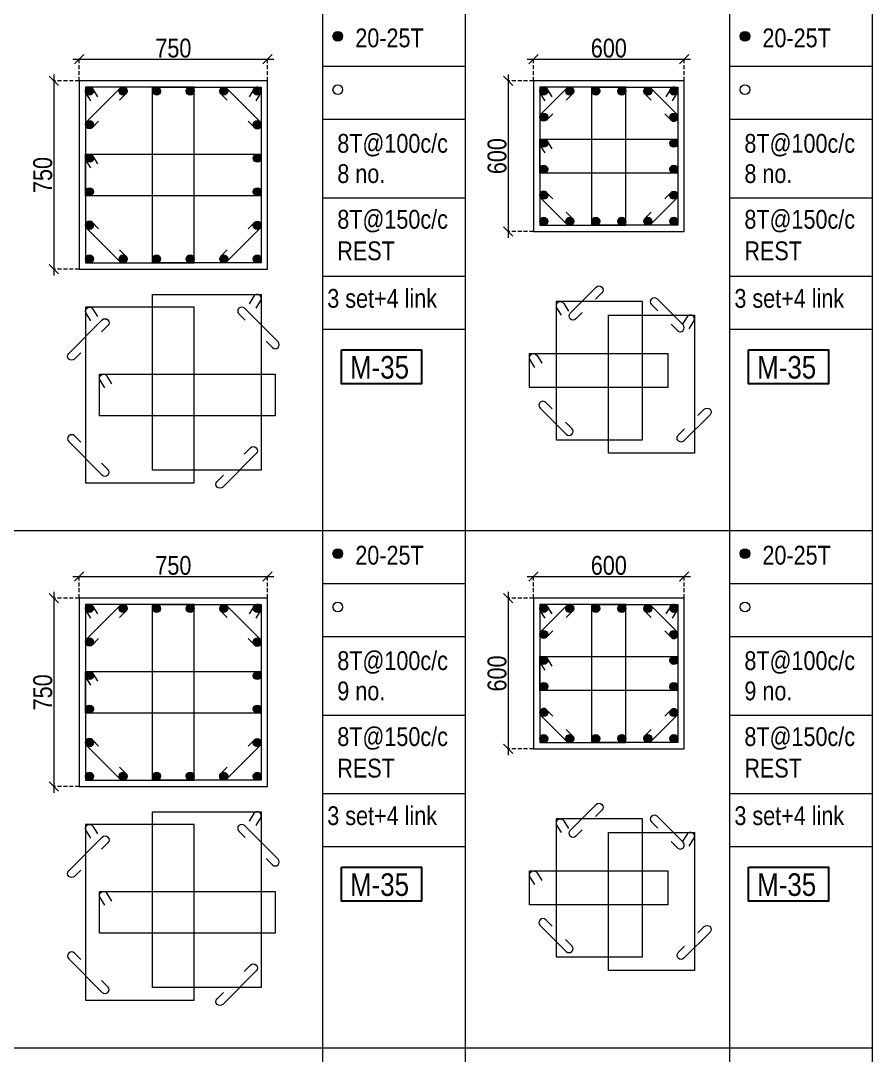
# Model space of a CAD drawing. Header units: millimetres. Extents: x 1112055 to 3390982, y -148532 to 766891.
# Drawn here: x 2653975 to 2667536, y 591624 to 608104 of the extents above; entities that cross this region are included whole.
import ezdxf
from ezdxf.enums import TextEntityAlignment as Align

# ---------------------------------------------------------------- set-up
doc = ezdxf.new("R2010")
doc.units = ezdxf.units.MM
doc.header["$PDMODE"] = 35
doc.header["$PDSIZE"] = -25
doc.linetypes.add('DASHED2', pattern=[0.375, 0.25, -0.125])
doc.linetypes.add('Hidden', pattern=[9.525, 6.35, -3.175])
for name, color, linetype, lineweight in [('B COL. SIZE DIM', 220, 'Continuous', 25), ('B COLSCH', 204, 'Continuous', 20), ('B COLUMN', 1, 'Hidden', 9), ('B STEEL', 34, 'Continuous', 15)]:
    doc.layers.add(name, color=color, linetype=linetype, lineweight=lineweight)
doc.layers.add('B TEXT', color=7, linetype='Continuous')
doc.styles.add('dim inside', font='romans.shx', dxfattribs={"width": 0.8, "height": 125})
doc.styles.add('SWINC', font='swissc.ttf')
doc.dimstyles.new('dim inside', dxfattribs={"dimtxt": 125, "dimasz": 100, "dimexe": 0, "dimexo": 0, "dimgap": 10, "dimtad": 0, "dimdec": 0, "dimzin": 0, "dimdsep": 46, "dimtxsty": 'dim inside', "dimblk": 'SMALL', "dimcen": 0.09, "dimadec": 0, "dimazin": 0, "dimtfac": 1, "dimtdec": 0, "dimtofl": 0, "dimtmove": 0, "dimatfit": 3, "dimfxl": 1, "dimtolj": 1, "dimtzin": 0, "dimarcsym": 2})

# ---------------------------------------------------------------- blocks, each defined once
blk = doc.blocks.new('_Oblique')
at = {"color": 0, "linetype": 'ByBlock', "lineweight": -2}
blk.add_line((-0.5, -0.5), (0.5, 0.5), dxfattribs=at)
blk = doc.blocks.new('*D5371')
at = {"layer": 'B COL. SIZE DIM', "color": 250, "lineweight": 9, "ltscale": 250, "transparency": 16777216}
blk.add_line((2662040, 599251), (2664640, 599251), dxfattribs=at)
at = {"layer": 'B COL. SIZE DIM', "color": 250, "linetype": 'DASHED2', "lineweight": 9, "ltscale": 250, "transparency": 16777216}
for p, q in [((2662140, 598906), (2662140, 599251)), ((2664540, 598906), (2664540, 599251))]:
    blk.add_line(p, q, dxfattribs=at)
at = {"layer": 'Defpoints', "color": 0, "lineweight": 40, "transparency": 16777216}
for p in [(2664540, 599251), (2662140, 598906), (2664540, 598906)]:
    blk.add_point(p, dxfattribs=at)
at = {"layer": 'B COL. SIZE DIM', "color": 250, "lineweight": 9, "transparency": 16777216, "xscale": 150, "yscale": 150, "zscale": 150, "rotation": 180}
blk.add_blockref('_Oblique', (2662140, 599251), dxfattribs=at)
at = {"layer": 'B COL. SIZE DIM', "color": 250, "lineweight": 9, "transparency": 16777216, "xscale": 150, "yscale": 150, "zscale": 150}
blk.add_blockref('_Oblique', (2664540, 599251), dxfattribs=at)
at = {"layer": 'B COL. SIZE DIM', "color": 6, "transparency": 16777216, "insert": (2663340, 599426), "char_height": 300, "attachment_point": 5, "style": 'SWINC'}
blk.add_mtext('\\A1;600', dxfattribs=at)
blk = doc.blocks.new('*D5372')
at = {"layer": 'B COL. SIZE DIM', "color": 250, "lineweight": 9, "ltscale": 250, "transparency": 16777216}
blk.add_line((2661736, 599006), (2661736, 596406), dxfattribs=at)
at = {"layer": 'B COL. SIZE DIM', "color": 250, "linetype": 'DASHED2', "lineweight": 9, "ltscale": 250, "transparency": 16777216}
for p, q in [((2662140, 598906), (2661736, 598906)), ((2662140, 596506), (2661736, 596506))]:
    blk.add_line(p, q, dxfattribs=at)
at = {"layer": 'Defpoints', "color": 0, "lineweight": 40, "transparency": 16777216}
for p in [(2662140, 598906), (2661736, 596506), (2662140, 596506)]:
    blk.add_point(p, dxfattribs=at)
at = {"layer": 'B COL. SIZE DIM', "color": 250, "lineweight": 9, "transparency": 16777216, "xscale": 150, "yscale": 150, "zscale": 150}
for p, rotation in [((2661736, 598906), 90), ((2661736, 596506), 270)]:
    blk.add_blockref('_Oblique', p, dxfattribs=dict(at, rotation=rotation))
at = {"layer": 'B COL. SIZE DIM', "color": 6, "transparency": 16777216, "insert": (2661561, 597706), "char_height": 300, "attachment_point": 5, "rotation": 90, "style": 'SWINC'}
blk.add_mtext('\\A1;600', dxfattribs=at)
blk = doc.blocks.new('*D5373')
at = {"layer": 'B COL. SIZE DIM', "color": 250, "lineweight": 9, "ltscale": 250, "transparency": 16777216}
blk.add_line((2662040, 607490), (2664640, 607490), dxfattribs=at)
at = {"layer": 'B COL. SIZE DIM', "color": 250, "linetype": 'DASHED2', "lineweight": 9, "ltscale": 250, "transparency": 16777216}
for p, q in [((2662140, 607146), (2662140, 607490)), ((2664540, 607146), (2664540, 607490))]:
    blk.add_line(p, q, dxfattribs=at)
at = {"layer": 'Defpoints', "color": 0, "lineweight": 40, "transparency": 16777216}
for p in [(2664540, 607490), (2662140, 607146), (2664540, 607146)]:
    blk.add_point(p, dxfattribs=at)
at = {"layer": 'B COL. SIZE DIM', "color": 250, "lineweight": 9, "transparency": 16777216, "xscale": 150, "yscale": 150, "zscale": 150, "rotation": 180}
blk.add_blockref('_Oblique', (2662140, 607490), dxfattribs=at)
at = {"layer": 'B COL. SIZE DIM', "color": 250, "lineweight": 9, "transparency": 16777216, "xscale": 150, "yscale": 150, "zscale": 150}
blk.add_blockref('_Oblique', (2664540, 607490), dxfattribs=at)
at = {"layer": 'B COL. SIZE DIM', "color": 6, "transparency": 16777216, "insert": (2663340, 607665), "char_height": 300, "attachment_point": 5, "style": 'SWINC'}
blk.add_mtext('\\A1;600', dxfattribs=at)
blk = doc.blocks.new('*D5374')
at = {"layer": 'B COL. SIZE DIM', "color": 250, "lineweight": 9, "ltscale": 250, "transparency": 16777216}
blk.add_line((2661736, 607246), (2661736, 604646), dxfattribs=at)
at = {"layer": 'B COL. SIZE DIM', "color": 250, "linetype": 'DASHED2', "lineweight": 9, "ltscale": 250, "transparency": 16777216}
for p, q in [((2662140, 607146), (2661736, 607146)), ((2662140, 604746), (2661736, 604746))]:
    blk.add_line(p, q, dxfattribs=at)
at = {"layer": 'Defpoints', "color": 0, "lineweight": 40, "transparency": 16777216}
for p in [(2662140, 607146), (2661736, 604746), (2662140, 604746)]:
    blk.add_point(p, dxfattribs=at)
at = {"layer": 'B COL. SIZE DIM', "color": 250, "lineweight": 9, "transparency": 16777216, "xscale": 150, "yscale": 150, "zscale": 150}
for p, rotation in [((2661736, 607146), 90), ((2661736, 604746), 270)]:
    blk.add_blockref('_Oblique', p, dxfattribs=dict(at, rotation=rotation))
at = {"layer": 'B COL. SIZE DIM', "color": 6, "transparency": 16777216, "insert": (2661561, 605946), "char_height": 300, "attachment_point": 5, "rotation": 90, "style": 'SWINC'}
blk.add_mtext('\\A1;600', dxfattribs=at)
blk = doc.blocks.new('*D5383')
at = {"layer": 'B COL. SIZE DIM', "color": 250, "lineweight": 9, "ltscale": 250, "transparency": 16777216}
blk.add_line((2654806, 599251), (2658006, 599251), dxfattribs=at)
at = {"layer": 'B COL. SIZE DIM', "color": 250, "linetype": 'DASHED2', "lineweight": 9, "ltscale": 250, "transparency": 16777216}
for p, q in [((2654906, 598906), (2654906, 599251)), ((2657906, 598906), (2657906, 599251))]:
    blk.add_line(p, q, dxfattribs=at)
at = {"layer": 'Defpoints', "color": 0, "lineweight": 40, "transparency": 16777216}
for p in [(2657906, 599251), (2654906, 598906), (2657906, 598906)]:
    blk.add_point(p, dxfattribs=at)
at = {"layer": 'B COL. SIZE DIM', "color": 250, "lineweight": 9, "transparency": 16777216, "xscale": 150, "yscale": 150, "zscale": 150, "rotation": 180}
blk.add_blockref('_Oblique', (2654906, 599251), dxfattribs=at)
at = {"layer": 'B COL. SIZE DIM', "color": 250, "lineweight": 9, "transparency": 16777216, "xscale": 150, "yscale": 150, "zscale": 150}
blk.add_blockref('_Oblique', (2657906, 599251), dxfattribs=at)
at = {"layer": 'B COL. SIZE DIM', "color": 6, "transparency": 16777216, "insert": (2656406, 599426), "char_height": 300, "attachment_point": 5, "style": 'SWINC'}
blk.add_mtext('\\A1;750', dxfattribs=at)
blk = doc.blocks.new('*D5384')
at = {"layer": 'B COL. SIZE DIM', "color": 250, "lineweight": 9, "ltscale": 250, "transparency": 16777216}
blk.add_line((2654502, 599006), (2654502, 595806), dxfattribs=at)
at = {"layer": 'B COL. SIZE DIM', "color": 250, "linetype": 'DASHED2', "lineweight": 9, "ltscale": 250, "transparency": 16777216}
for p, q in [((2654906, 598906), (2654502, 598906)), ((2654906, 595906), (2654502, 595906))]:
    blk.add_line(p, q, dxfattribs=at)
at = {"layer": 'Defpoints', "color": 0, "lineweight": 40, "transparency": 16777216}
for p in [(2654906, 598906), (2654502, 595906), (2654906, 595906)]:
    blk.add_point(p, dxfattribs=at)
at = {"layer": 'B COL. SIZE DIM', "color": 250, "lineweight": 9, "transparency": 16777216, "xscale": 150, "yscale": 150, "zscale": 150}
for p, rotation in [((2654502, 598906), 90), ((2654502, 595906), 270)]:
    blk.add_blockref('_Oblique', p, dxfattribs=dict(at, rotation=rotation))
at = {"layer": 'B COL. SIZE DIM', "color": 6, "transparency": 16777216, "insert": (2654327, 597406), "char_height": 300, "attachment_point": 5, "rotation": 90, "style": 'SWINC'}
blk.add_mtext('\\A1;750', dxfattribs=at)
blk = doc.blocks.new('*D5385')
at = {"layer": 'B COL. SIZE DIM', "color": 250, "lineweight": 9, "ltscale": 250, "transparency": 16777216}
blk.add_line((2654806, 607490), (2658006, 607490), dxfattribs=at)
at = {"layer": 'B COL. SIZE DIM', "color": 250, "linetype": 'DASHED2', "lineweight": 9, "ltscale": 250, "transparency": 16777216}
for p, q in [((2654906, 607146), (2654906, 607490)), ((2657906, 607146), (2657906, 607490))]:
    blk.add_line(p, q, dxfattribs=at)
at = {"layer": 'Defpoints', "color": 0, "lineweight": 40, "transparency": 16777216}
for p in [(2657906, 607490), (2654906, 607146), (2657906, 607146)]:
    blk.add_point(p, dxfattribs=at)
at = {"layer": 'B COL. SIZE DIM', "color": 250, "lineweight": 9, "transparency": 16777216, "xscale": 150, "yscale": 150, "zscale": 150, "rotation": 180}
blk.add_blockref('_Oblique', (2654906, 607490), dxfattribs=at)
at = {"layer": 'B COL. SIZE DIM', "color": 250, "lineweight": 9, "transparency": 16777216, "xscale": 150, "yscale": 150, "zscale": 150}
blk.add_blockref('_Oblique', (2657906, 607490), dxfattribs=at)
at = {"layer": 'B COL. SIZE DIM', "color": 6, "transparency": 16777216, "insert": (2656406, 607665), "char_height": 300, "attachment_point": 5, "style": 'SWINC'}
blk.add_mtext('\\A1;750', dxfattribs=at)
blk = doc.blocks.new('*D5386')
at = {"layer": 'B COL. SIZE DIM', "color": 250, "lineweight": 9, "ltscale": 250, "transparency": 16777216}
blk.add_line((2654502, 607246), (2654502, 604046), dxfattribs=at)
at = {"layer": 'B COL. SIZE DIM', "color": 250, "linetype": 'DASHED2', "lineweight": 9, "ltscale": 250, "transparency": 16777216}
for p, q in [((2654906, 607146), (2654502, 607146)), ((2654906, 604146), (2654502, 604146))]:
    blk.add_line(p, q, dxfattribs=at)
at = {"layer": 'Defpoints', "color": 0, "lineweight": 40, "transparency": 16777216}
for p in [(2654906, 607146), (2654502, 604146), (2654906, 604146)]:
    blk.add_point(p, dxfattribs=at)
at = {"layer": 'B COL. SIZE DIM', "color": 250, "lineweight": 9, "transparency": 16777216, "xscale": 150, "yscale": 150, "zscale": 150}
for p, rotation in [((2654502, 607146), 90), ((2654502, 604146), 270)]:
    blk.add_blockref('_Oblique', p, dxfattribs=dict(at, rotation=rotation))
at = {"layer": 'B COL. SIZE DIM', "color": 6, "transparency": 16777216, "insert": (2654327, 605646), "char_height": 300, "attachment_point": 5, "rotation": 90, "style": 'SWINC'}
blk.add_mtext('\\A1;750', dxfattribs=at)

msp = doc.modelspace()

# ---------------------------------------------------------------- hatches: boundary and pattern name
at = {"layer": 'B STEEL', "lineweight": 9, "ltscale": 0.5}
h = msp.add_hatch(color=34, dxfattribs=at)
edge = h.paths.add_edge_path()
edge.add_arc((2659024.6, 607854.7), 76.8, 0, 360)
h = msp.add_hatch(color=34, dxfattribs=at)
edge = h.paths.add_edge_path()
edge.add_arc((2665507.5, 607854.7), 76.8, 0, 360)
h = msp.add_hatch(color=34, dxfattribs=at)
edge = h.paths.add_edge_path()
edge.add_arc((2655070.2, 606981.5), 64, 0, 360)
at = {"layer": 'B STEEL'}
h = msp.add_hatch(color=34, dxfattribs=at)
edge = h.paths.add_edge_path()
edge.add_arc((2655604.6, 606981.5), 64, 0, 360)
h = msp.add_hatch(color=34, dxfattribs=at)
edge = h.paths.add_edge_path()
edge.add_arc((2656139, 606981.5), 64, 0, 360)
h = msp.add_hatch(color=34, dxfattribs=at)
edge = h.paths.add_edge_path()
edge.add_arc((2656673.4, 606981.5), 64, 0, 360)
h = msp.add_hatch(color=34, dxfattribs=at)
edge = h.paths.add_edge_path()
edge.add_arc((2657207.8, 606981.5), 64, 0, 360)
at = {"layer": 'B STEEL', "lineweight": 9, "ltscale": 0.5}
h = msp.add_hatch(color=34, dxfattribs=at)
edge = h.paths.add_edge_path()
edge.add_arc((2657742.2, 606981.5), 64, 180, 540, ccw=False)
h = msp.add_hatch(color=34, dxfattribs=at)
edge = h.paths.add_edge_path()
edge.add_arc((2662303.7, 606981.5), 64, 0, 360)
h = msp.add_hatch(color=34, dxfattribs=at)
edge = h.paths.add_edge_path()
edge.add_arc((2662718.1, 606981.5), 64, 180, 540, ccw=False)
at = {"layer": 'B STEEL'}
h = msp.add_hatch(color=34, dxfattribs=at)
edge = h.paths.add_edge_path()
edge.add_arc((2663132.5, 606981.5), 64, 0, 360)
h = msp.add_hatch(color=34, dxfattribs=at)
edge = h.paths.add_edge_path()
edge.add_arc((2663546.9, 606981.5), 64, 0, 360)
at = {"layer": 'B STEEL', "lineweight": 9, "ltscale": 0.5}
h = msp.add_hatch(color=34, dxfattribs=at)
edge = h.paths.add_edge_path()
edge.add_arc((2663961.3, 606981.5), 64, 180, 540, ccw=False)
h = msp.add_hatch(color=34, dxfattribs=at)
edge = h.paths.add_edge_path()
edge.add_arc((2664375.7, 606981.5), 64, 180, 540, ccw=False)
h = msp.add_hatch(color=34, dxfattribs=at)
edge = h.paths.add_edge_path()
edge.add_arc((2662303.7, 606567.1), 64, 0, 360)
h = msp.add_hatch(color=34, dxfattribs=at)
edge = h.paths.add_edge_path()
edge.add_arc((2664375.7, 606567.1), 64, 180, 540, ccw=False)
at = {"layer": 'B STEEL'}
h = msp.add_hatch(color=34, dxfattribs=at)
edge = h.paths.add_edge_path()
edge.add_arc((2655070.2, 606447.1), 64, 0, 360)
h = msp.add_hatch(color=34, dxfattribs=at)
edge = h.paths.add_edge_path()
edge.add_arc((2657742.2, 606447.1), 64, 0, 360)
h = msp.add_hatch(color=34, dxfattribs=at)
edge = h.paths.add_edge_path()
edge.add_arc((2662303.7, 606152.7), 64, 0, 360)
h = msp.add_hatch(color=34, dxfattribs=at)
edge = h.paths.add_edge_path()
edge.add_arc((2664375.7, 606152.7), 64, 0, 360)
h = msp.add_hatch(color=34, dxfattribs=at)
edge = h.paths.add_edge_path()
edge.add_arc((2655070.2, 605912.7), 64, 0, 360)
h = msp.add_hatch(color=34, dxfattribs=at)
edge = h.paths.add_edge_path()
edge.add_arc((2657742.2, 605912.7), 64, 0, 360)
h = msp.add_hatch(color=34, dxfattribs=at)
edge = h.paths.add_edge_path()
edge.add_arc((2662303.7, 605738.3), 64, 0, 360)
h = msp.add_hatch(color=34, dxfattribs=at)
edge = h.paths.add_edge_path()
edge.add_arc((2664375.7, 605738.3), 64, 0, 360)
h = msp.add_hatch(color=34, dxfattribs=at)
edge = h.paths.add_edge_path()
edge.add_arc((2655070.2, 605378.3), 64, 0, 360)
h = msp.add_hatch(color=34, dxfattribs=at)
edge = h.paths.add_edge_path()
edge.add_arc((2657742.2, 605378.3), 64, 0, 360)
at = {"layer": 'B STEEL', "lineweight": 9, "ltscale": 0.5}
h = msp.add_hatch(color=34, dxfattribs=at)
edge = h.paths.add_edge_path()
edge.add_arc((2662303.7, 605323.9), 64, 0, 360)
h = msp.add_hatch(color=34, dxfattribs=at)
edge = h.paths.add_edge_path()
edge.add_arc((2664375.7, 605323.9), 64, 180, 540, ccw=False)
h = msp.add_hatch(color=34, dxfattribs=at)
edge = h.paths.add_edge_path()
edge.add_arc((2662303.7, 604909.5), 64, 0, 360, ccw=False)
h = msp.add_hatch(color=34, dxfattribs=at)
edge = h.paths.add_edge_path()
edge.add_arc((2662718.1, 604909.5), 64, -180, 180)
at = {"layer": 'B STEEL'}
h = msp.add_hatch(color=34, dxfattribs=at)
edge = h.paths.add_edge_path()
edge.add_arc((2663132.5, 604909.5), 64, 0, 360)
h = msp.add_hatch(color=34, dxfattribs=at)
edge = h.paths.add_edge_path()
edge.add_arc((2663546.9, 604909.5), 64, 0, 360)
at = {"layer": 'B STEEL', "lineweight": 9, "ltscale": 0.5}
h = msp.add_hatch(color=34, dxfattribs=at)
edge = h.paths.add_edge_path()
edge.add_arc((2663961.3, 604909.5), 64, -180, 180)
h = msp.add_hatch(color=34, dxfattribs=at)
edge = h.paths.add_edge_path()
edge.add_arc((2664375.7, 604909.5), 64, -180, 180)
at = {"layer": 'B STEEL'}
h = msp.add_hatch(color=34, dxfattribs=at)
edge = h.paths.add_edge_path()
edge.add_arc((2655070.2, 604843.9), 64, 0, 360)
h = msp.add_hatch(color=34, dxfattribs=at)
edge = h.paths.add_edge_path()
edge.add_arc((2657742.2, 604843.9), 64, 0, 360)
at = {"layer": 'B STEEL', "lineweight": 9, "ltscale": 0.5}
h = msp.add_hatch(color=34, dxfattribs=at)
edge = h.paths.add_edge_path()
edge.add_arc((2655070.2, 604309.5), 64, 0, 360, ccw=False)
at = {"layer": 'B STEEL'}
h = msp.add_hatch(color=34, dxfattribs=at)
edge = h.paths.add_edge_path()
edge.add_arc((2655604.6, 604309.5), 64, 0, 360)
h = msp.add_hatch(color=34, dxfattribs=at)
edge = h.paths.add_edge_path()
edge.add_arc((2656139, 604309.5), 64, 0, 360)
h = msp.add_hatch(color=34, dxfattribs=at)
edge = h.paths.add_edge_path()
edge.add_arc((2656673.4, 604309.5), 64, 0, 360)
h = msp.add_hatch(color=34, dxfattribs=at)
edge = h.paths.add_edge_path()
edge.add_arc((2657207.8, 604309.5), 64, 0, 360)
at = {"layer": 'B STEEL', "lineweight": 9, "ltscale": 0.5}
h = msp.add_hatch(color=34, dxfattribs=at)
edge = h.paths.add_edge_path()
edge.add_arc((2657742.2, 604309.5), 64, -180, 180)
h = msp.add_hatch(color=34, dxfattribs=at)
edge = h.paths.add_edge_path()
edge.add_arc((2659024.6, 599614.8), 76.8, 0, 360)
h = msp.add_hatch(color=34, dxfattribs=at)
edge = h.paths.add_edge_path()
edge.add_arc((2665507.5, 599614.8), 76.8, 0, 360)
h = msp.add_hatch(color=34, dxfattribs=at)
edge = h.paths.add_edge_path()
edge.add_arc((2655070.2, 598741.7), 64, 0, 360)
at = {"layer": 'B STEEL'}
h = msp.add_hatch(color=34, dxfattribs=at)
edge = h.paths.add_edge_path()
edge.add_arc((2655604.6, 598741.7), 64, 0, 360)
h = msp.add_hatch(color=34, dxfattribs=at)
edge = h.paths.add_edge_path()
edge.add_arc((2656139, 598741.7), 64, 0, 360)
h = msp.add_hatch(color=34, dxfattribs=at)
edge = h.paths.add_edge_path()
edge.add_arc((2656673.4, 598741.7), 64, 0, 360)
h = msp.add_hatch(color=34, dxfattribs=at)
edge = h.paths.add_edge_path()
edge.add_arc((2657207.8, 598741.7), 64, 0, 360)
at = {"layer": 'B STEEL', "lineweight": 9, "ltscale": 0.5}
h = msp.add_hatch(color=34, dxfattribs=at)
edge = h.paths.add_edge_path()
edge.add_arc((2657742.2, 598741.7), 64, 180, 540, ccw=False)
h = msp.add_hatch(color=34, dxfattribs=at)
edge = h.paths.add_edge_path()
edge.add_arc((2662303.7, 598741.7), 64, 0, 360)
h = msp.add_hatch(color=34, dxfattribs=at)
edge = h.paths.add_edge_path()
edge.add_arc((2662718.1, 598741.7), 64, 180, 540, ccw=False)
at = {"layer": 'B STEEL'}
h = msp.add_hatch(color=34, dxfattribs=at)
edge = h.paths.add_edge_path()
edge.add_arc((2663132.5, 598741.7), 64, 0, 360)
h = msp.add_hatch(color=34, dxfattribs=at)
edge = h.paths.add_edge_path()
edge.add_arc((2663546.9, 598741.7), 64, 0, 360)
at = {"layer": 'B STEEL', "lineweight": 9, "ltscale": 0.5}
h = msp.add_hatch(color=34, dxfattribs=at)
edge = h.paths.add_edge_path()
edge.add_arc((2663961.3, 598741.7), 64, 180, 540, ccw=False)
h = msp.add_hatch(color=34, dxfattribs=at)
edge = h.paths.add_edge_path()
edge.add_arc((2664375.7, 598741.7), 64, 180, 540, ccw=False)
h = msp.add_hatch(color=34, dxfattribs=at)
edge = h.paths.add_edge_path()
edge.add_arc((2662303.7, 598327.3), 64, 0, 360)
h = msp.add_hatch(color=34, dxfattribs=at)
edge = h.paths.add_edge_path()
edge.add_arc((2664375.7, 598327.3), 64, 180, 540, ccw=False)
at = {"layer": 'B STEEL'}
h = msp.add_hatch(color=34, dxfattribs=at)
edge = h.paths.add_edge_path()
edge.add_arc((2655070.2, 598207.3), 64, 0, 360)
h = msp.add_hatch(color=34, dxfattribs=at)
edge = h.paths.add_edge_path()
edge.add_arc((2657742.2, 598207.3), 64, 0, 360)
h = msp.add_hatch(color=34, dxfattribs=at)
edge = h.paths.add_edge_path()
edge.add_arc((2662303.7, 597912.9), 64, 0, 360)
h = msp.add_hatch(color=34, dxfattribs=at)
edge = h.paths.add_edge_path()
edge.add_arc((2664375.7, 597912.9), 64, 0, 360)
h = msp.add_hatch(color=34, dxfattribs=at)
edge = h.paths.add_edge_path()
edge.add_arc((2655070.2, 597672.9), 64, 0, 360)
h = msp.add_hatch(color=34, dxfattribs=at)
edge = h.paths.add_edge_path()
edge.add_arc((2657742.2, 597672.9), 64, 0, 360)
h = msp.add_hatch(color=34, dxfattribs=at)
edge = h.paths.add_edge_path()
edge.add_arc((2662303.7, 597498.5), 64, 0, 360)
h = msp.add_hatch(color=34, dxfattribs=at)
edge = h.paths.add_edge_path()
edge.add_arc((2664375.7, 597498.5), 64, 0, 360)
h = msp.add_hatch(color=34, dxfattribs=at)
edge = h.paths.add_edge_path()
edge.add_arc((2655070.2, 597138.5), 64, 0, 360)
h = msp.add_hatch(color=34, dxfattribs=at)
edge = h.paths.add_edge_path()
edge.add_arc((2657742.2, 597138.5), 64, 0, 360)
at = {"layer": 'B STEEL', "lineweight": 9, "ltscale": 0.5}
h = msp.add_hatch(color=34, dxfattribs=at)
edge = h.paths.add_edge_path()
edge.add_arc((2662303.7, 597084.1), 64, 0, 360)
h = msp.add_hatch(color=34, dxfattribs=at)
edge = h.paths.add_edge_path()
edge.add_arc((2664375.7, 597084.1), 64, 180, 540, ccw=False)
h = msp.add_hatch(color=34, dxfattribs=at)
edge = h.paths.add_edge_path()
edge.add_arc((2662303.7, 596669.7), 64, 0, 360, ccw=False)
h = msp.add_hatch(color=34, dxfattribs=at)
edge = h.paths.add_edge_path()
edge.add_arc((2662718.1, 596669.7), 64, -180, 180)
at = {"layer": 'B STEEL'}
h = msp.add_hatch(color=34, dxfattribs=at)
edge = h.paths.add_edge_path()
edge.add_arc((2663132.5, 596669.7), 64, 0, 360)
h = msp.add_hatch(color=34, dxfattribs=at)
edge = h.paths.add_edge_path()
edge.add_arc((2663546.9, 596669.7), 64, 0, 360)
at = {"layer": 'B STEEL', "lineweight": 9, "ltscale": 0.5}
h = msp.add_hatch(color=34, dxfattribs=at)
edge = h.paths.add_edge_path()
edge.add_arc((2663961.3, 596669.7), 64, -180, 180)
h = msp.add_hatch(color=34, dxfattribs=at)
edge = h.paths.add_edge_path()
edge.add_arc((2664375.7, 596669.7), 64, -180, 180)
at = {"layer": 'B STEEL'}
h = msp.add_hatch(color=34, dxfattribs=at)
edge = h.paths.add_edge_path()
edge.add_arc((2655070.2, 596604.1), 64, 0, 360)
h = msp.add_hatch(color=34, dxfattribs=at)
edge = h.paths.add_edge_path()
edge.add_arc((2657742.2, 596604.1), 64, 0, 360)
at = {"layer": 'B STEEL', "lineweight": 9, "ltscale": 0.5}
h = msp.add_hatch(color=34, dxfattribs=at)
edge = h.paths.add_edge_path()
edge.add_arc((2655070.2, 596069.7), 64, 0, 360, ccw=False)
at = {"layer": 'B STEEL'}
h = msp.add_hatch(color=34, dxfattribs=at)
edge = h.paths.add_edge_path()
edge.add_arc((2655604.6, 596069.7), 64, 0, 360)
h = msp.add_hatch(color=34, dxfattribs=at)
edge = h.paths.add_edge_path()
edge.add_arc((2656139, 596069.7), 64, 0, 360)
h = msp.add_hatch(color=34, dxfattribs=at)
edge = h.paths.add_edge_path()
edge.add_arc((2656673.4, 596069.7), 64, 0, 360)
h = msp.add_hatch(color=34, dxfattribs=at)
edge = h.paths.add_edge_path()
edge.add_arc((2657207.8, 596069.7), 64, 0, 360)
at = {"layer": 'B STEEL', "lineweight": 9, "ltscale": 0.5}
h = msp.add_hatch(color=34, dxfattribs=at)
edge = h.paths.add_edge_path()
edge.add_arc((2657742.2, 596069.7), 64, -180, 180)

# ---------------------------------------------------------------- linework, layer by layer
at = {"layer": 'B COLSCH', "color": 250, "lineweight": 0}
for p, q in [((2667535.6, 650741.2), (2667535.6, 574628.3)), ((2661052.7, 649422.2), (2661052.7, 574628.3)), ((2658778.3, 641182.4), (2658778.3, 583503.5)), ((2665261.2, 641182.4), (2665261.2, 583503.5)), ((2658778.3, 607378), (2661052.7, 607378)), ((2665261.2, 607378), (2667535.6, 607378)), ((2658778.3, 606533), (2661052.7, 606533)), ((2665261.2, 606533), (2667535.6, 606533)), ((2658778.3, 605283.2), (2661052.7, 605283.2)), ((2665261.2, 605283.2), (2667535.6, 605283.2)), ((2658778.3, 604033.5), (2661052.7, 604033.5)), ((2665261.2, 604033.5), (2667535.6, 604033.5)), ((2658778.3, 603188.5), (2661052.7, 603188.5)), ((2665261.2, 603188.5), (2667535.6, 603188.5)), ((2487307.1, 599983.1), (2667535.6, 599983.1)), ((2658778.3, 599138.2), (2661052.7, 599138.2)), ((2665261.2, 599138.2), (2667535.6, 599138.2)), ((2658778.3, 598293.2), (2661052.7, 598293.2)), ((2665261.2, 598293.2), (2667535.6, 598293.2)), ((2658778.3, 597043.4), (2661052.7, 597043.4)), ((2665261.2, 597043.4), (2667535.6, 597043.4)), ((2658778.3, 595793.6), (2661052.7, 595793.6)), ((2665261.2, 595793.6), (2667535.6, 595793.6)), ((2658778.3, 594948.6), (2661052.7, 594948.6)), ((2665261.2, 594948.6), (2667535.6, 594948.6)), ((2487307.1, 591743.3), (2667535.6, 591743.3))]:
    msp.add_line(p, q, dxfattribs=at)
at = {"layer": 'B COLUMN', "color": 1, "linetype": 'ByBlock', "lineweight": 20}
for points in [[(2654906.2, 604145.5), (2657906.2, 604145.5), (2657906.2, 607145.5), (2654906.2, 607145.5)], [(2662139.7, 604745.5), (2664539.7, 604745.5), (2664539.7, 607145.5), (2662139.7, 607145.5)], [(2654906.2, 595905.7), (2657906.2, 595905.7), (2657906.2, 598905.7), (2654906.2, 598905.7)], [(2662139.7, 596505.7), (2664539.7, 596505.7), (2664539.7, 598905.7), (2662139.7, 598905.7)]]:
    msp.add_lwpolyline(points, close=True, dxfattribs=at)
at = {"layer": 'B STEEL', "color": 34, "lineweight": 9, "ltscale": 0.5}
for points in [[(2655006.2, 604245.5), (2656737.4, 604245.5), (2656737.4, 607045.5), (2655006.2, 607045.5)], [(2657806.2, 604245.5), (2656075, 604245.5), (2656075, 607045.5), (2657806.2, 607045.5)], [(2662239.7, 604845.5), (2663610.9, 604845.5), (2663610.9, 607045.5), (2662239.7, 607045.5)], [(2664439.7, 604845.5), (2663068.5, 604845.5), (2663068.5, 607045.5), (2664439.7, 607045.5)], [(2662239.7, 606216.7), (2664439.7, 606216.7), (2664439.7, 605674.3), (2662239.7, 605674.3)], [(2655006.2, 605976.7), (2657806.2, 605976.7), (2657806.2, 605314.3), (2655006.2, 605314.3)], [(2657806.2, 600944.3), (2656075, 600944.3), (2656075, 603744.3), (2657806.2, 603744.3)], [(2655006.2, 600741.9), (2656737.4, 600741.9), (2656737.4, 603541.9), (2655006.2, 603541.9)], [(2662503.7, 601429.9), (2663874.9, 601429.9), (2663874.9, 603629.9), (2662503.7, 603629.9)], [(2664703.7, 601215.4), (2663332.5, 601215.4), (2663332.5, 603415.4), (2664703.7, 603415.4)], [(2662077.8, 602801.2), (2664277.8, 602801.2), (2664277.8, 602258.7), (2662077.8, 602258.7)], [(2655229.3, 602473.2), (2658029.3, 602473.2), (2658029.3, 601810.7), (2655229.3, 601810.7)], [(2655006.2, 596005.7), (2656737.4, 596005.7), (2656737.4, 598805.7), (2655006.2, 598805.7)], [(2657806.2, 596005.7), (2656075, 596005.7), (2656075, 598805.7), (2657806.2, 598805.7)], [(2662239.7, 596605.7), (2663610.9, 596605.7), (2663610.9, 598805.7), (2662239.7, 598805.7)], [(2664439.7, 596605.7), (2663068.5, 596605.7), (2663068.5, 598805.7), (2664439.7, 598805.7)], [(2662239.7, 597976.9), (2664439.7, 597976.9), (2664439.7, 597434.5), (2662239.7, 597434.5)], [(2655006.2, 597736.9), (2657806.2, 597736.9), (2657806.2, 597074.5), (2655006.2, 597074.5)], [(2657806.2, 592704.5), (2656075, 592704.5), (2656075, 595504.5), (2657806.2, 595504.5)], [(2655006.2, 592502.1), (2656737.4, 592502.1), (2656737.4, 595302.1), (2655006.2, 595302.1)], [(2662503.7, 593190.1), (2663874.9, 593190.1), (2663874.9, 595390.1), (2662503.7, 595390.1)], [(2664703.7, 592975.5), (2663332.5, 592975.5), (2663332.5, 595175.5), (2664703.7, 595175.5)], [(2662077.8, 594561.3), (2664277.8, 594561.3), (2664277.8, 594018.9), (2662077.8, 594018.9)], [(2655229.3, 594233.3), (2658029.3, 594233.3), (2658029.3, 593570.9), (2655229.3, 593570.9)]]:
    msp.add_lwpolyline(points, close=True, dxfattribs=at)
for points in [[(2655090.4, 606826.5), (2655015.7, 606947.9, -1), (2655124.7, 607015.1), (2655199.5, 606893.6)], [(2655216.3, 606502.7), (2655115.5, 606401.8, -1), (2655024.9, 606492.4), (2655559.3, 607026.8, -1), (2655649.9, 606936.2), (2655549, 606835.4)], [(2657596, 606502.7), (2657696.9, 606401.8, 1), (2657787.4, 606492.4), (2657253, 607026.8, 1), (2657162.5, 606936.2), (2657263.4, 606835.4)], [(2657721.9, 606826.5), (2657796.7, 606947.9, 1), (2657687.6, 607015.1), (2657612.9, 606893.6)], [(2662324, 606826.5), (2662249.2, 606947.9, -1), (2662358.3, 607015.1), (2662433, 606893.6)], [(2662449.9, 606622.7), (2662349, 606521.8, -1), (2662258.5, 606612.4), (2662672.9, 607026.8, -1), (2662763.4, 606936.2), (2662662.5, 606835.4)], [(2664229.6, 606622.7), (2664330.4, 606521.8, 1), (2664421, 606612.4), (2664006.6, 607026.8, 1), (2663916, 606936.2), (2664016.9, 606835.4)], [(2664355.5, 606826.5), (2664430.2, 606947.9, 1), (2664321.2, 607015.1), (2664246.4, 606893.6)], [(2662324, 605997.7), (2662249.2, 606119.2, -1), (2662358.3, 606186.3), (2662433, 606064.8)], [(2655090.4, 605757.7), (2655015.7, 605879.2, -1), (2655124.7, 605946.3), (2655199.5, 605824.8)], [(2662449.9, 605268.3), (2662349, 605369.2, 1), (2662258.5, 605278.7), (2662672.9, 604864.3, 1), (2662763.4, 604954.8), (2662662.5, 605055.7)], [(2664229.6, 605268.3), (2664330.4, 605369.2, -1), (2664421, 605278.7), (2664006.6, 604864.3, -1), (2663916, 604954.8), (2664016.9, 605055.7)], [(2655216.3, 604788.3), (2655115.5, 604889.2, 1), (2655024.9, 604798.7), (2655559.3, 604264.3, 1), (2655649.9, 604354.8), (2655549, 604455.7)], [(2657596, 604788.3), (2657696.9, 604889.2, -1), (2657787.4, 604798.7), (2657253, 604264.3, -1), (2657162.5, 604354.8), (2657263.4, 604455.7)], [(2662916.8, 603455.4), (2662816, 603354.5, -1), (2662725.4, 603445), (2663139.8, 603859.4, -1), (2663230.3, 603768.9), (2663129.5, 603668)], [(2657721.9, 603525.3), (2657796.7, 603646.7, 1), (2657687.6, 603713.9), (2657612.9, 603592.4)], [(2664331.4, 603267.9), (2664432.3, 603167, 1), (2664522.8, 603257.5), (2664108.5, 603671.9, 1), (2664017.9, 603581.4), (2664118.8, 603480.5)], [(2655090.4, 603322.9), (2655015.7, 603444.4, -1), (2655124.7, 603511.5), (2655199.5, 603390)], [(2657882, 602999.1), (2657982.8, 602898.3, 1), (2658073.4, 602988.8), (2657539, 603523.2, 1), (2657448.5, 603432.7), (2657549.3, 603331.8)], [(2662588, 603410.9), (2662513.2, 603532.4, -1), (2662622.3, 603599.5), (2662697, 603478)], [(2654930.4, 602814.6), (2654829.5, 602713.7, -1), (2654739, 602804.2), (2655273.4, 603338.6, -1), (2655363.9, 603248.1), (2655263.1, 603147.2)], [(2664619.5, 603196.3), (2664694.2, 603317.8, 1), (2664585.2, 603384.9), (2664510.4, 603263.4)], [(2662162.1, 602582.1), (2662087.3, 602703.6, -1), (2662196.3, 602770.7), (2662271.1, 602649.2)], [(2655313.6, 602254.1), (2655238.8, 602375.6, -1), (2655347.9, 602442.7), (2655422.6, 602321.2)], [(2662437.7, 601921.7), (2662336.8, 602022.6, 1), (2662246.3, 601932), (2662660.7, 601517.7, 1), (2662751.2, 601608.2), (2662650.4, 601709.1)], [(2664760, 601813.8), (2664860.8, 601914.7, -1), (2664951.4, 601824.1), (2664537, 601409.7, -1), (2664446.5, 601500.3), (2664547.3, 601601.1)], [(2654930.4, 601390.3), (2654829.5, 601491.1, 1), (2654739, 601400.6), (2655273.4, 600866.2, 1), (2655363.9, 600956.7), (2655263.1, 601057.6)], [(2657534.5, 601199.2), (2657635.4, 601300, -1), (2657725.9, 601209.5), (2657191.6, 600675.1, -1), (2657101, 600765.6), (2657201.9, 600866.5)], [(2655090.4, 598586.6), (2655015.7, 598708.1, -1), (2655124.7, 598775.2), (2655199.5, 598653.7)], [(2655216.3, 598262.9), (2655115.5, 598162, -1), (2655024.9, 598252.5), (2655559.3, 598786.9, -1), (2655649.9, 598696.4), (2655549, 598595.5)], [(2657596, 598262.9), (2657696.9, 598162, 1), (2657787.4, 598252.5), (2657253, 598786.9, 1), (2657162.5, 598696.4), (2657263.4, 598595.5)], [(2657721.9, 598586.6), (2657796.7, 598708.1, 1), (2657687.6, 598775.2), (2657612.9, 598653.7)], [(2662324, 598586.6), (2662249.2, 598708.1, -1), (2662358.3, 598775.2), (2662433, 598653.7)], [(2662449.9, 598382.9), (2662349, 598282, -1), (2662258.5, 598372.5), (2662672.9, 598786.9, -1), (2662763.4, 598696.4), (2662662.5, 598595.5)], [(2664229.6, 598382.9), (2664330.4, 598282, 1), (2664421, 598372.5), (2664006.6, 598786.9, 1), (2663916, 598696.4), (2664016.9, 598595.5)], [(2664355.5, 598586.6), (2664430.2, 598708.1, 1), (2664321.2, 598775.2), (2664246.4, 598653.7)], [(2662324, 597757.8), (2662249.2, 597879.3, -1), (2662358.3, 597946.4), (2662433, 597824.9)], [(2655090.4, 597517.8), (2655015.7, 597639.3, -1), (2655124.7, 597706.4), (2655199.5, 597584.9)], [(2662449.9, 597028.5), (2662349, 597129.4, 1), (2662258.5, 597038.8), (2662672.9, 596624.4, 1), (2662763.4, 596715), (2662662.5, 596815.8)], [(2664229.6, 597028.5), (2664330.4, 597129.4, -1), (2664421, 597038.8), (2664006.6, 596624.4, -1), (2663916, 596715), (2664016.9, 596815.8)], [(2655216.3, 596548.5), (2655115.5, 596649.4, 1), (2655024.9, 596558.8), (2655559.3, 596024.4, 1), (2655649.9, 596115), (2655549, 596215.8)], [(2657596, 596548.5), (2657696.9, 596649.4, -1), (2657787.4, 596558.8), (2657253, 596024.4, -1), (2657162.5, 596115), (2657263.4, 596215.8)], [(2662916.8, 595215.5), (2662816, 595114.7, -1), (2662725.4, 595205.2), (2663139.8, 595619.6, -1), (2663230.3, 595529), (2663129.5, 595428.2)], [(2657721.9, 595285.4), (2657796.7, 595406.9, 1), (2657687.6, 595474), (2657612.9, 595352.5)], [(2664331.4, 595028), (2664432.3, 594927.1, 1), (2664522.8, 595017.7), (2664108.5, 595432.1, 1), (2664017.9, 595341.5), (2664118.8, 595240.7)], [(2655090.4, 595083), (2655015.7, 595204.5, -1), (2655124.7, 595271.6), (2655199.5, 595150.2)], [(2657882, 594759.3), (2657982.8, 594658.4, 1), (2658073.4, 594749), (2657539, 595283.3, 1), (2657448.5, 595192.8), (2657549.3, 595091.9)], [(2662588, 595171), (2662513.2, 595292.5, -1), (2662622.3, 595359.6), (2662697, 595238.1)], [(2654930.4, 594574.7), (2654829.5, 594473.8, -1), (2654739, 594564.4), (2655273.4, 595098.8, -1), (2655363.9, 595008.2), (2655263.1, 594907.4)], [(2664619.5, 594956.5), (2664694.2, 595077.9, 1), (2664585.2, 595145), (2664510.4, 595023.6)], [(2662162.1, 594342.3), (2662087.3, 594463.7, -1), (2662196.3, 594530.8), (2662271.1, 594409.4)], [(2655313.6, 594014.3), (2655238.8, 594135.7, -1), (2655347.9, 594202.9), (2655422.6, 594081.4)], [(2662437.7, 593681.9), (2662336.8, 593782.7, 1), (2662246.3, 593692.2), (2662660.7, 593277.8, 1), (2662751.2, 593368.3), (2662650.4, 593469.2)], [(2664760, 593574), (2664860.8, 593674.8, -1), (2664951.4, 593584.3), (2664537, 593169.9, -1), (2664446.5, 593260.4), (2664547.3, 593361.3)], [(2654930.4, 593150.4), (2654829.5, 593251.3, 1), (2654739, 593160.7), (2655273.4, 592626.4, 1), (2655363.9, 592716.9), (2655263.1, 592817.8)], [(2657534.5, 592959.3), (2657635.4, 593060.2, -1), (2657725.9, 592969.6), (2657191.6, 592435.2, -1), (2657101, 592525.8), (2657201.9, 592626.6)]]:
    msp.add_lwpolyline(points, format="xyb", dxfattribs=at)
for centre, radius in [((2659024.6, 607854.7), 76.8), ((2665507.5, 607854.7), 76.8), ((2655070.2, 606981.5), 64), ((2655604.6, 606981.5), 64), ((2656139, 606981.5), 64), ((2656673.4, 606981.5), 64), ((2657207.8, 606981.5), 64), ((2657742.2, 606981.5), 64), ((2659024.6, 607004.4), 76.8), ((2662303.7, 606981.5), 64), ((2662718.1, 606981.5), 64), ((2663132.5, 606981.5), 64), ((2663546.9, 606981.5), 64), ((2663961.3, 606981.5), 64), ((2664375.7, 606981.5), 64), ((2665507.5, 607004.4), 76.8), ((2662303.7, 606567.1), 64), ((2664375.7, 606567.1), 64), ((2655070.2, 606447.1), 64), ((2657742.2, 606447.1), 64), ((2662303.7, 606152.7), 64), ((2664375.7, 606152.7), 64), ((2655070.2, 605912.7), 64), ((2657742.2, 605912.7), 64), ((2662303.7, 605738.3), 64), ((2664375.7, 605738.3), 64), ((2655070.2, 605378.3), 64), ((2657742.2, 605378.3), 64), ((2662303.7, 605323.9), 64), ((2664375.7, 605323.9), 64), ((2662303.7, 604909.5), 64), ((2662718.1, 604909.5), 64), ((2663132.5, 604909.5), 64), ((2663546.9, 604909.5), 64), ((2663961.3, 604909.5), 64), ((2664375.7, 604909.5), 64), ((2655070.2, 604843.9), 64), ((2657742.2, 604843.9), 64), ((2655070.2, 604309.5), 64), ((2655604.6, 604309.5), 64), ((2656139, 604309.5), 64), ((2656673.4, 604309.5), 64), ((2657207.8, 604309.5), 64), ((2657742.2, 604309.5), 64), ((2659024.6, 599614.8), 76.8), ((2665507.5, 599614.8), 76.8), ((2655070.2, 598741.7), 64), ((2655604.6, 598741.7), 64), ((2656139, 598741.7), 64), ((2656673.4, 598741.7), 64), ((2657207.8, 598741.7), 64), ((2657742.2, 598741.7), 64), ((2659024.6, 598764.6), 76.8), ((2662303.7, 598741.7), 64), ((2662718.1, 598741.7), 64), ((2663132.5, 598741.7), 64), ((2663546.9, 598741.7), 64), ((2663961.3, 598741.7), 64), ((2664375.7, 598741.7), 64), ((2665507.5, 598764.6), 76.8), ((2662303.7, 598327.3), 64), ((2664375.7, 598327.3), 64), ((2655070.2, 598207.3), 64), ((2657742.2, 598207.3), 64), ((2662303.7, 597912.9), 64), ((2664375.7, 597912.9), 64), ((2655070.2, 597672.9), 64), ((2657742.2, 597672.9), 64), ((2662303.7, 597498.5), 64), ((2664375.7, 597498.5), 64), ((2655070.2, 597138.5), 64), ((2657742.2, 597138.5), 64), ((2662303.7, 597084.1), 64), ((2664375.7, 597084.1), 64), ((2662303.7, 596669.7), 64), ((2662718.1, 596669.7), 64), ((2663132.5, 596669.7), 64), ((2663546.9, 596669.7), 64), ((2663961.3, 596669.7), 64), ((2664375.7, 596669.7), 64), ((2655070.2, 596604.1), 64), ((2657742.2, 596604.1), 64), ((2655070.2, 596069.7), 64), ((2655604.6, 596069.7), 64), ((2656139, 596069.7), 64), ((2656673.4, 596069.7), 64), ((2657207.8, 596069.7), 64), ((2657742.2, 596069.7), 64)]:
    msp.add_circle(centre, radius, dxfattribs=at)
at = {"layer": 'B TEXT', "color": 1}
for points in [[(2659081.9, 602859.4), (2660356.5, 602859.4), (2660356.5, 602321.5), (2659081.9, 602321.5)], [(2665564.8, 602859.4), (2666839.4, 602859.4), (2666839.4, 602321.5), (2665564.8, 602321.5)], [(2659081.9, 594619.6), (2660356.5, 594619.6), (2660356.5, 594081.6), (2659081.9, 594081.6)], [(2665564.8, 594619.6), (2666839.4, 594619.6), (2666839.4, 594081.6), (2665564.8, 594081.6)]]:
    msp.add_lwpolyline(points, close=True, dxfattribs=at)

# ---------------------------------------------------------------- texts
at = {"layer": 'B TEXT', "style": 'SWINC'}
for s, p in [('20-25T', (2659303.1, 607680.1)), ('20-25T', (2665786, 607680.1)), ('8T@100c/c', (2659016.1, 606000.3)), ('8T@100c/c', (2665499, 606000.3)), ('8 no.', (2659016.1, 605518.5)), ('8 no.', (2665499, 605518.5)), ('8T@150c/c', (2659016.1, 604790.4)), ('8T@150c/c', (2665499, 604790.4)), ('REST', (2659016.1, 604288)), ('REST', (2665499, 604288)), ('3 set+4 link', (2658856.5, 603531)), ('3 set+4 link', (2665339.4, 603531)), ('20-25T', (2659303.1, 599440.3)), ('20-25T', (2665786, 599440.3)), ('8T@100c/c', (2659016.1, 597760.4)), ('8T@100c/c', (2665499, 597760.4)), ('9 no.', (2659016.1, 597278.7)), ('9 no.', (2665499, 597278.7)), ('8T@150c/c', (2659016.1, 596550.6)), ('8T@150c/c', (2665499, 596550.6)), ('REST', (2659016.1, 596048.2)), ('REST', (2665499, 596048.2)), ('3 set+4 link', (2658856.5, 595291.1)), ('3 set+4 link', (2665339.4, 595291.1))]:
    msp.add_text(s, height=300, dxfattribs=at).set_placement(p)
at = {"layer": 'B TEXT', "color": 1, "style": 'SWINC'}
for p in [(2659219.3, 602294.9), (2665702.2, 602294.9), (2659219.3, 594055.1), (2665702.2, 594055.1)]:
    msp.add_text('M-35', height=360, dxfattribs=at).set_placement(p, align=Align.BOTTOM_LEFT)

# ---------------------------------------------------------------- dimensions: what is measured, and where the dimension line sits
at = {"layer": 'B COL. SIZE DIM', "color": 250, "ltscale": 250}
for base, p1, p2, picture, middle in [((2657906.2, 607490.5), (2654906.2, 607145.5), (2657906.2, 607145.5), '*D5385', (2656406.2, 607665.5)), ((2664539.7, 607490.5), (2662139.7, 607145.5), (2664539.7, 607145.5), '*D5373', (2663339.7, 607665.5)), ((2657906.2, 599250.6), (2654906.2, 598905.7), (2657906.2, 598905.7), '*D5383', (2656406.2, 599425.6)), ((2664539.7, 599250.6), (2662139.7, 598905.7), (2664539.7, 598905.7), '*D5371', (2663339.7, 599425.6))]:
    dim = msp.add_linear_dim(base=base, p1=p1, p2=p2, dimstyle='dim inside', override={"dimtxt": 300, "dimasz": 150, "dimgap": 25, "dimtad": 3, "dimlfac": 0.25, "dimtxsty": 'SWINC', "dimblk1": 'Oblique', "dimblk2": 'Oblique', "dimsah": 1, "dimdle": 100, "dimclrd": 250, "dimclre": 250, "dimclrt": 6, "dimfxl": 1000, "dimlwd": 9, "dimlwe": 9}, dxfattribs=at)
    dim.commit()
    dim.dimension.update_dxf_attribs({"geometry": picture, "text_midpoint": middle})
for base, p1, p2, picture, middle in [((2654502.3, 604145.5), (2654906.2, 607145.5), (2654906.2, 604145.5), '*D5386', (2654327.3, 605645.5)), ((2661735.8, 604745.5), (2662139.7, 607145.5), (2662139.7, 604745.5), '*D5374', (2661560.8, 605945.5)), ((2654502.3, 595905.7), (2654906.2, 598905.7), (2654906.2, 595905.7), '*D5384', (2654327.3, 597405.7)), ((2661735.8, 596505.7), (2662139.7, 598905.7), (2662139.7, 596505.7), '*D5372', (2661560.8, 597705.7))]:
    dim = msp.add_linear_dim(base=base, p1=p1, p2=p2, angle=90, dimstyle='dim inside', override={"dimtxt": 300, "dimasz": 150, "dimgap": 25, "dimtad": 3, "dimlfac": 0.25, "dimtxsty": 'SWINC', "dimblk1": 'Oblique', "dimblk2": 'Oblique', "dimsah": 1, "dimdle": 100, "dimclrd": 250, "dimclre": 250, "dimclrt": 6, "dimfxl": 1000, "dimlwd": 9, "dimlwe": 9}, dxfattribs=at)
    dim.commit()
    dim.dimension.update_dxf_attribs({"geometry": picture, "text_midpoint": middle})

doc.saveas('drawing.dxf')
